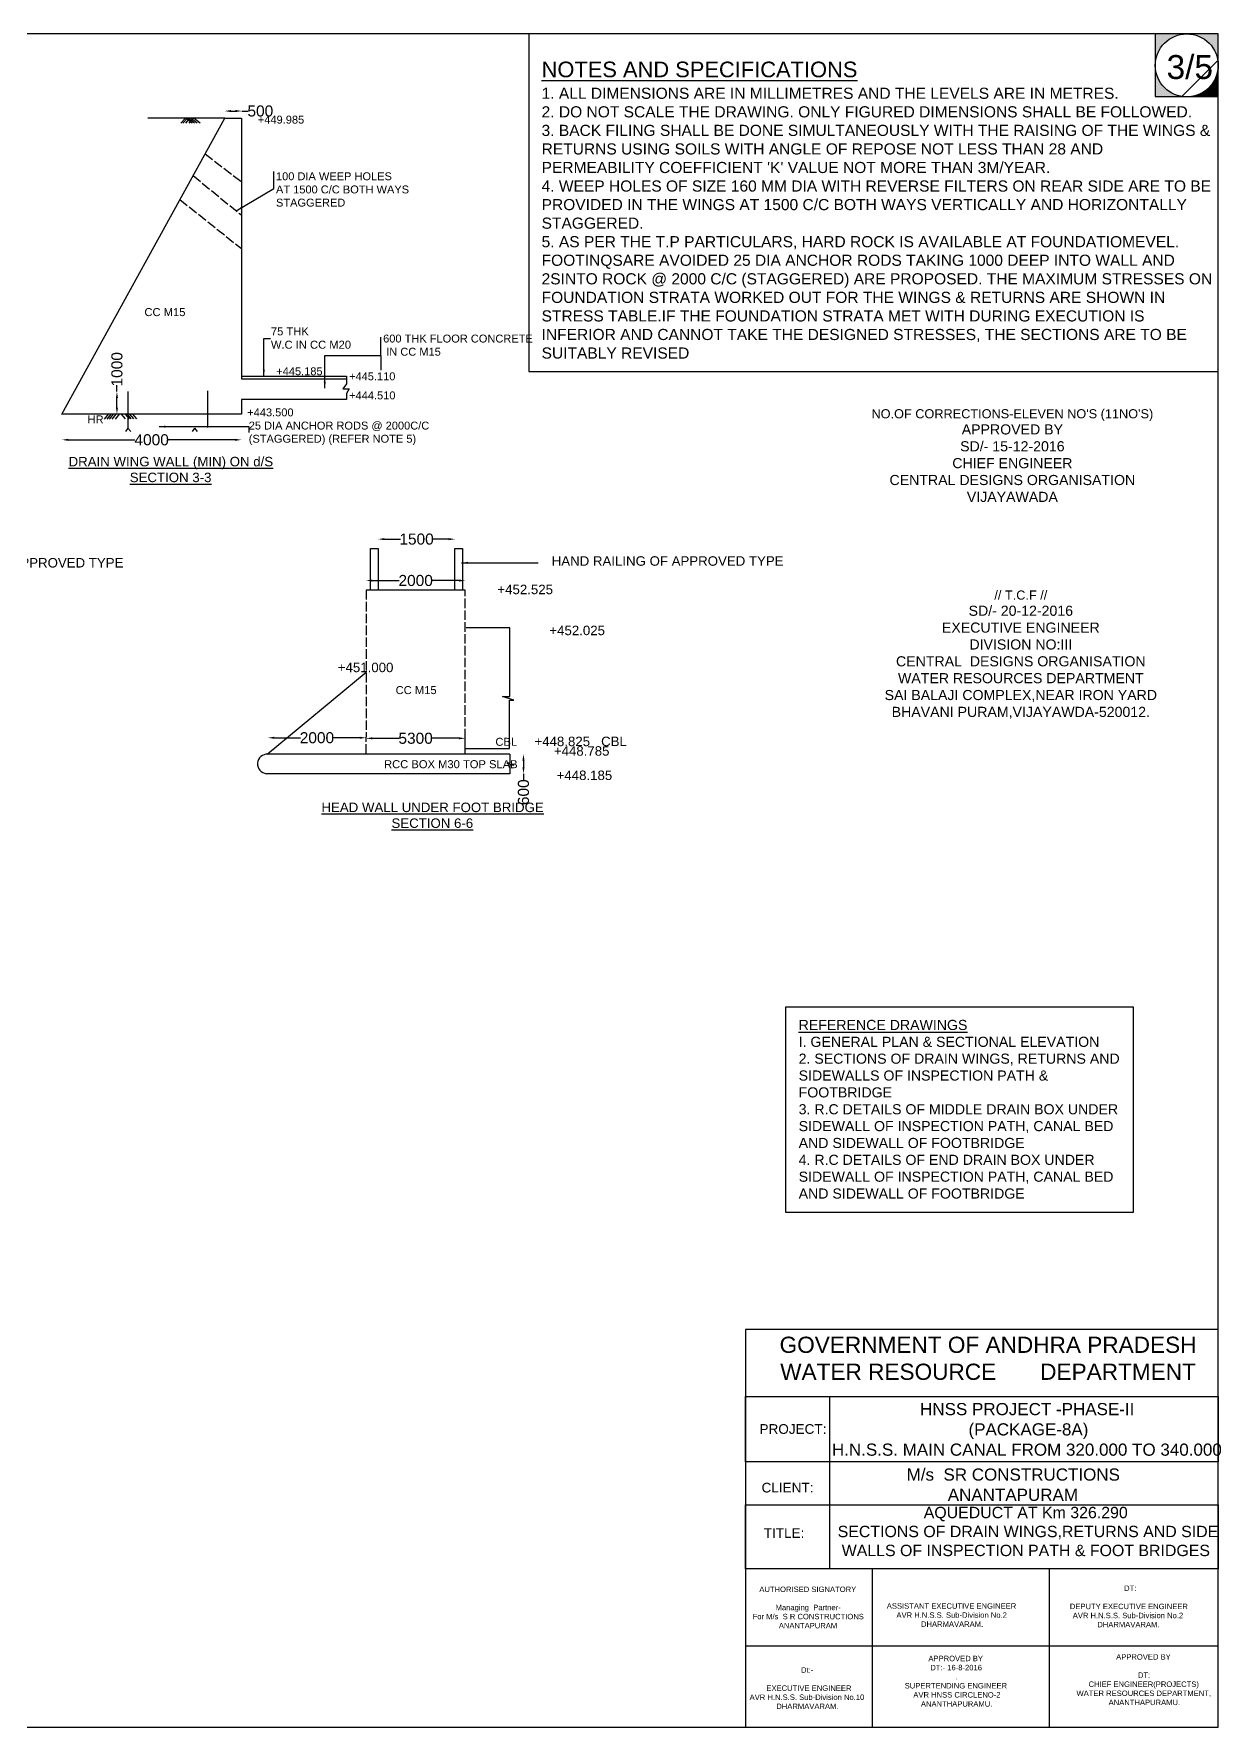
# Model space of a CAD drawing. Header units: millimetres. Extents: x 5124 to 2318029, y 2311 to 45643682.
# Drawn here: x 2280461 to 2318029, y 45590105 to 45643682 of the extents above; entities that cross this region are included whole.
import ezdxf

# ---------------------------------------------------------------- set-up
doc = ezdxf.new("R2010")
doc.units = ezdxf.units.MM
doc.header["$MEASUREMENT"] = 0
doc.linetypes.add('ACAD_ISO02W100', pattern=[15, 12, -3])
for name, color, linetype in [('DIMENSION', 7, 'Continuous'), ('DRAWING', 7, 'Continuous'), ('TEXT', 7, 'Continuous')]:
    doc.layers.add(name, color=color, linetype=linetype)
doc.styles.get("Standard").update_dxf_attribs({"font": 'arial.ttf', "height": 350})
doc.dimstyles.get("Standard").update_dxf_attribs({"dimtxt": 225, "dimasz": 200, "dimexe": 0.18, "dimexo": 0.0625, "dimgap": 0.09, "dimtad": 0, "dimdec": 0, "dimzin": 0, "dimdsep": 46, "dimtxsty": 'Standard', "dimcen": 0.09, "dimse1": 1, "dimse2": 1, "dimadec": 0, "dimazin": 0, "dimtfac": 1, "dimtdec": 0, "dimtofl": 0, "dimtmove": 0, "dimatfit": 3, "dimfxl": 1, "dimtolj": 1, "dimtzin": 0, "dimarcsym": 0})

# ---------------------------------------------------------------- blocks, each defined once
blk = doc.blocks.new('*D84')
at = {"layer": 'Defpoints', "color": 0, "transparency": 16777216}
for p in [(2287041.307137738, 45641239.69002354), (2286498.984294018, 45641017.48580836), (2287041.307137738, 45641017.48580836)]:
    blk.add_point(p, dxfattribs=at)
at = {"layer": 'DIMENSION', "color": 0, "lineweight": -2, "transparency": 16777216}
for p, q in [((2286698.984294018, 45641239.69002354), (2286841.307137738, 45641239.69002354)), ((2287041.307137738, 45641239.69002354), (2287241.307137738, 45641239.69002354))]:
    blk.add_line(p, q, dxfattribs=at)
at = {"layer": 'DIMENSION', "color": 0, "transparency": 16777216}
for points in [[(2286698.984294018, 45641273.02335688), (2286698.984294018, 45641206.35669021), (2286498.984294018, 45641239.69002354)], [(2286841.307137738, 45641273.02335688), (2286841.307137738, 45641206.35669021), (2287041.307137738, 45641239.69002354)]]:
    blk.add_solid(points, dxfattribs=at)
at = {"layer": 'DIMENSION', "color": 0, "transparency": 16777216, "insert": (2287627.447615228, 45641239.69002354), "char_height": 350, "attachment_point": 5}
blk.add_mtext('\\A1;500', dxfattribs=at)
blk = doc.blocks.new('*D85')
at = {"layer": 'Defpoints', "color": 0, "transparency": 16777216}
for p in [(2283089.878627049, 45632362.83422497), (2283438.513122613, 45632362.83422497), (2283438.513122613, 45631652.37135091)]:
    blk.add_point(p, dxfattribs=at)
at = {"layer": 'DRAWING', "color": 0, "lineweight": -2, "transparency": 16777216}
for p, q in [((2283089.878627049, 45632362.83422497), (2283089.878627049, 45632562.83422497)), ((2283089.878627049, 45631852.37135091), (2283089.878627049, 45632162.83422497))]:
    blk.add_line(p, q, dxfattribs=at)
at = {"layer": 'DRAWING', "color": 0, "transparency": 16777216}
for points in [[(2283056.545293716, 45632162.83422497), (2283123.211960383, 45632162.83422497), (2283089.878627049, 45632362.83422497)], [(2283056.545293716, 45631852.37135091), (2283123.211960383, 45631852.37135091), (2283089.878627049, 45631652.37135091)]]:
    blk.add_solid(points, dxfattribs=at)
at = {"layer": 'DRAWING', "color": 0, "transparency": 16777216, "insert": (2283089.878627042, 45633068.46651692), "char_height": 350, "attachment_point": 5, "rotation": 90}
blk.add_mtext('\\A1;1000', dxfattribs=at)
blk = doc.blocks.new('*D86')
at = {"layer": 'Defpoints', "color": 0, "transparency": 16777216}
for p in [(2281349.646741843, 45631652.37135091), (2287026.226525335, 45631652.37135091), (2287026.226525335, 45630836.19173311)]:
    blk.add_point(p, dxfattribs=at)
at = {"layer": 'DRAWING', "color": 0, "lineweight": -2, "transparency": 16777216}
for p, q in [((2281549.646741843, 45630836.19173311), (2283658.78797056, 45630836.19173311)), ((2286826.226525335, 45630836.19173311), (2284717.085296617, 45630836.19173311))]:
    blk.add_line(p, q, dxfattribs=at)
at = {"layer": 'DRAWING', "color": 0, "transparency": 16777216}
for points in [[(2281549.646741843, 45630869.52506644), (2281549.646741843, 45630802.85839977), (2281349.646741843, 45630836.19173311)], [(2286826.226525335, 45630869.52506644), (2286826.226525335, 45630802.85839977), (2287026.226525335, 45630836.19173311)]]:
    blk.add_solid(points, dxfattribs=at)
at = {"layer": 'DRAWING', "color": 0, "transparency": 16777216, "insert": (2284187.936633589, 45630836.19173311), "char_height": 350, "attachment_point": 5}
blk.add_mtext('\\A1;4000', dxfattribs=at)
blk = doc.blocks.new('*D96')
at = {"layer": 'Defpoints', "color": 0, "transparency": 16777216}
for p in [(2295516.895242245, 45620889.38673126), (2295516.895242245, 45620272.74428001), (2295953.97526978, 45620272.74428001)]:
    blk.add_point(p, dxfattribs=at)
at = {"layer": 'DRAWING', "color": 0, "lineweight": -2, "transparency": 16777216}
for p, q in [((2295953.97526978, 45620689.38673126), (2295953.97526978, 45620472.74428001)), ((2295953.97526978, 45620272.74428001), (2295953.97526978, 45620072.74428001))]:
    blk.add_line(p, q, dxfattribs=at)
at = {"layer": 'DRAWING', "color": 0, "transparency": 16777216}
for points in [[(2295920.641936447, 45620689.38673126), (2295987.308603114, 45620689.38673126), (2295953.97526978, 45620889.38673126)], [(2295920.641936447, 45620472.74428001), (2295987.308603114, 45620472.74428001), (2295953.97526978, 45620272.74428001)]]:
    blk.add_solid(points, dxfattribs=at)
at = {"layer": 'DRAWING', "color": 0, "transparency": 16777216, "insert": (2295953.975269773, 45619685.64882299), "char_height": 350, "attachment_point": 5, "rotation": 90}
blk.add_mtext('\\A1;600', dxfattribs=at)
blk = doc.blocks.new('*D97')
at = {"layer": 'Defpoints', "color": 0, "transparency": 16777216}
for p in [(2290970.764051849, 45621391.76160534), (2290970.764051849, 45621391.76160534), (2294109.927409491, 45621388.90035656)]:
    blk.add_point(p, dxfattribs=at)
at = {"layer": 'DRAWING', "color": 0, "lineweight": -2, "transparency": 16777216}
for p, q in [((2291170.764051849, 45621391.76160534), (2292018.24004172, 45621391.76160534)), ((2293909.927409491, 45621391.76160534), (2293062.451419619, 45621391.76160534))]:
    blk.add_line(p, q, dxfattribs=at)
at = {"layer": 'DRAWING', "color": 0, "transparency": 16777216}
for points in [[(2291170.764051849, 45621425.09493868), (2291170.764051849, 45621358.42827201), (2290970.764051849, 45621391.76160534)], [(2293909.927409491, 45621425.09493868), (2293909.927409491, 45621358.42827201), (2294109.927409491, 45621391.76160534)]]:
    blk.add_solid(points, dxfattribs=at)
at = {"layer": 'DRAWING', "color": 0, "transparency": 16777216, "insert": (2292540.34573067, 45621391.76160534), "char_height": 350, "attachment_point": 5}
blk.add_mtext('\\A1;5300', dxfattribs=at)
blk = doc.blocks.new('*D98')
at = {"layer": 'Defpoints', "color": 0, "transparency": 16777216}
for p in [(2290975.043392815, 45626383.83170471), (2290975.043392815, 45626086.75717767), (2294109.927409491, 45626083.89982938)]:
    blk.add_point(p, dxfattribs=at)
at = {"layer": 'DRAWING', "color": 0, "lineweight": -2, "transparency": 16777216}
for p, q in [((2291175.043392815, 45626383.83170471), (2292017.395401153, 45626383.83170471)), ((2293909.927409491, 45626383.83170471), (2293067.575401152, 45626383.83170471))]:
    blk.add_line(p, q, dxfattribs=at)
at = {"layer": 'DRAWING', "color": 0, "transparency": 16777216}
for points in [[(2291175.043392815, 45626417.16503804), (2291175.043392815, 45626350.49837137), (2290975.043392815, 45626383.83170471)], [(2293909.927409491, 45626417.16503804), (2293909.927409491, 45626350.49837137), (2294109.927409491, 45626383.83170471)]]:
    blk.add_solid(points, dxfattribs=at)
at = {"layer": 'DRAWING', "color": 0, "transparency": 16777216, "insert": (2292542.485401153, 45626383.83170471), "char_height": 350, "attachment_point": 5}
blk.add_mtext('\\A1;2000', dxfattribs=at)
blk = doc.blocks.new('*D99')
at = {"layer": 'Defpoints', "color": 0, "transparency": 16777216}
for p in [(2291354.656846973, 45627693.82595114), (2291354.656846973, 45627398.32019824), (2293785.879670136, 45627398.32019824)]:
    blk.add_point(p, dxfattribs=at)
at = {"layer": 'DRAWING', "color": 0, "lineweight": -2, "transparency": 16777216}
for p, q in [((2291554.656846973, 45627693.82595114), (2292064.635966603, 45627693.82595114)), ((2293585.879670136, 45627693.82595114), (2293075.900550505, 45627693.82595114))]:
    blk.add_line(p, q, dxfattribs=at)
at = {"layer": 'DRAWING', "color": 0, "transparency": 16777216}
for points in [[(2291554.656846973, 45627727.15928447), (2291554.656846973, 45627660.4926178), (2291354.656846973, 45627693.82595114)], [(2293585.879670136, 45627727.15928447), (2293585.879670136, 45627660.4926178), (2293785.879670136, 45627693.82595114)]]:
    blk.add_solid(points, dxfattribs=at)
at = {"layer": 'DRAWING', "color": 0, "transparency": 16777216, "insert": (2292570.268258554, 45627693.82595114), "char_height": 350, "attachment_point": 5}
blk.add_mtext('\\A1;1500', dxfattribs=at)
blk = doc.blocks.new('*D100')
at = {"layer": 'Defpoints', "color": 0, "transparency": 16777216}
for p in [(2287865.542771985, 45621408.98400229), (2290970.764051849, 45621391.76160534), (2287865.542771985, 45620889.38673125)]:
    blk.add_point(p, dxfattribs=at)
at = {"layer": 'DRAWING', "color": 0, "lineweight": -2, "transparency": 16777216}
for p, q in [((2288065.542771985, 45621408.98400229), (2288893.063411917, 45621408.98400229)), ((2290770.764051849, 45621408.98400229), (2289943.243411916, 45621408.98400229))]:
    blk.add_line(p, q, dxfattribs=at)
at = {"layer": 'DRAWING', "color": 0, "transparency": 16777216}
for points in [[(2288065.542771985, 45621442.31733563), (2288065.542771985, 45621375.65066896), (2287865.542771985, 45621408.98400229)], [(2290770.764051849, 45621442.31733563), (2290770.764051849, 45621375.65066896), (2290970.764051849, 45621408.98400229)]]:
    blk.add_solid(points, dxfattribs=at)
at = {"layer": 'DRAWING', "color": 0, "transparency": 16777216, "insert": (2289418.153411916, 45621408.98400229), "char_height": 350, "attachment_point": 5}
blk.add_mtext('\\A1;2000', dxfattribs=at)

msp = doc.modelspace()

# ---------------------------------------------------------------- hatches: boundary and pattern name
at = {"layer": 'DIMENSION'}
h = msp.add_hatch(dxfattribs=at)
h.set_pattern_fill('ANSI31', color=256, scale=2.521627227680193, style=0)
h.set_pattern_definition([(44.99999999999999, (-5567522.062072592, -70255938.90461068), (-0.2228824640396623, 0.2228824640396622), [])])
h.paths.add_polyline_path([(2315937.744747549, 45641700.44036221), (2316785.977560041, 45641700.44036221, -0.3690245496719197), (2315944.846167839, 45642684.90990701, -1), (2317938.211674269, 45642684.90990701), (2317938.211674268, 45643681.59266025), (2315937.74474755, 45643681.59266025)])
h.paths.add_polyline_path([(2317938.211674269, 45642684.90990701), (2317938.211674268, 45643681.59266025), (2315937.74474755, 45643681.59266025), (2315937.74474755, 45641700.44036222), (2316785.977560013, 45641700.44036222, -0.3690245496631065), (2315944.846167839, 45642684.90990701, -1)], flags=17)
h.paths.add_polyline_path([(2317938.211674268, 45642684.90990701, -0.3690245496629933), (2317097.080282094, 45641700.44036222), (2317938.211674268, 45641700.44036221)], flags=16)
at = {"layer": 'DRAWING'}
h = msp.add_hatch(dxfattribs=at)
h.set_pattern_fill('ANSI31', color=256, style=0)
h.set_pattern_definition([(45, (0, 0), (-0.08838834764831843, 0.08838834764831845), [])])
h.paths.add_polyline_path([(2317938.211674269, 45642684.90990701), (2317938.211674268, 45643681.59266025), (2315937.74474755, 45643681.59266025), (2315937.74474755, 45641700.44036222), (2316785.977560013, 45641700.44036222, -0.3690245496631065), (2315944.846167839, 45642684.90990701, -1)])

# ---------------------------------------------------------------- linework, layer by layer
at = {"layer": 'DIMENSION'}
msp.add_lwpolyline([(2317938.211674269, 45643681.59266025), (2315937.744747549, 45643681.59266025), (2315937.744747549, 45641700.44036222), (2317938.211674269, 45641700.44036222)], close=True, dxfattribs=at)
msp.add_circle((2316941.528921054, 45642684.90990701), 996.6827532151822, dxfattribs=at)
at = {"layer": 'DRAWING'}
for points in [[(2317938.211674269, 45643681.59266025), (2242893.784401507, 45643681.59266025), (2242893.784401507, 45590104.65743911), (2317938.211674269, 45590104.65743911)], [(2317938.211674269, 45643681.59266025), (2296122.234100495, 45643681.59266025), (2296122.234100495, 45633000.40146349), (2317938.211674269, 45633000.40146349)], [(2291354.656846973, 45626083.89982938), (2291111.205647611, 45626083.89982938), (2291111.205647611, 45627398.32019824), (2291354.656846973, 45627398.32019824)], [(2294029.330869498, 45626083.89982938), (2293785.879670136, 45626083.89982938), (2293785.879670136, 45627398.32019824), (2294029.330869498, 45627398.32019824)], [(2304259.819194195, 45612900.69401331), (2315245.061093174, 45612900.69401331), (2315245.061093174, 45606389.57709598), (2304259.819194195, 45606389.57709598)]]:
    msp.add_lwpolyline(points, close=True, dxfattribs=at)
for points in [[(2286958.827696428, 45631652.37135091), (2281349.646741843, 45631652.37135091), (2286498.984294018, 45641017.48580836), (2287026.226525335, 45641017.48580836), (2287026.226525335, 45632762.51176879), (2290351.883638198, 45632762.51176879)], [(2286498.984294018, 45641017.48580836), (2284063.023339705, 45641017.48580836)], [(2285259.726786226, 45641017.48580836), (2285116.217136935, 45640859.5476637)], [(2285321.000368331, 45641017.48580836), (2285177.49071904, 45640859.5476637)], [(2285401.624186534, 45641017.48580836), (2285258.114537244, 45640859.5476637)], [(2285281.003816862, 45641017.48580836), (2285466.75298187, 45640869.40373383)], [(2285357.204507403, 45641017.48580836), (2285542.95367241, 45640869.40373383)], [(2285504.82165603, 45641017.48580836), (2285361.312006739, 45640859.5476637)], [(2285440.777799231, 45641017.48580836), (2285626.526964239, 45640869.40373383)], [(2285535.644413343, 45641017.48580836), (2285721.393578351, 45640869.40373383)], [(2291438.580597278, 45633507.03559513), (2291438.580597278, 45634088.01122291)], [(2291438.580597278, 45633507.03559513), (2291438.580597278, 45633037.13501802)], [(2287026.226525335, 45632852.1450904), (2290351.883638198, 45632852.14509039), (2290351.883638198, 45632606.24747644), (2290241.225862803, 45632451.2395148), (2290437.359903555, 45632451.2395148), (2290353.659385901, 45632302.74443787), (2290353.659385901, 45632113.33902499), (2287026.226525335, 45632113.3390251), (2287026.226525335, 45631652.37135091), (2286958.827696428, 45631652.37135091)], [(2283438.513122613, 45632362.83422497), (2283438.513122613, 45631206.25123127)], [(2285950.371491117, 45632383.86239566), (2285950.371491117, 45631227.27940196)], [(2282814.872475961, 45631652.37135091), (2282688.685069241, 45631485.92876476)], [(2282897.044759565, 45631652.37135091), (2282770.857352844, 45631485.92876476)], [(2282973.808895003, 45631652.37135091), (2282847.621488282, 45631485.92876476)], [(2283058.797891567, 45631652.37135091), (2282932.610484847, 45631485.92876476)], [(2283160.235869339, 45631652.37135091), (2283034.048462618, 45631485.92876476)], [(2283222.974982551, 45631652.37135091), (2283347.78775035, 45631499.2275662)], [(2283347.78775035, 45631652.37135091), (2283472.600518149, 45631499.2275662)], [(2283409.233739618, 45631652.37135091), (2283534.046507417, 45631499.2275662)], [(2283489.881693162, 45631652.37135091), (2283614.694460961, 45631499.2275662)], [(2283580.13136989, 45631652.37135091), (2283704.944137689, 45631499.2275662)], [(2283438.513122613, 45631206.25123127), (2283364.077351321, 45631095.22730543)], [(2283438.513122613, 45631206.25123127), (2283525.562965991, 45631095.22730543)], [(2285543.365344975, 45631206.25123127), (2285468.929573684, 45631095.22730543)], [(2285543.365344975, 45631206.25123127), (2285630.415188354, 45631095.22730543)], [(2294109.927409491, 45626083.89982938), (2290975.040788432, 45626083.89982938)], [(2294109.927409491, 45621069.98787171), (2295509.52426833, 45621069.98787171), (2295509.52426833, 45622601.54608038), (2295651.556920386, 45622601.54608038), (2295291.869553804, 45622717.73335534), (2295525.742463068, 45622717.73335534), (2295525.742463068, 45624882.91197017), (2294139.851870584, 45624882.91197017)], [(2287847.582029579, 45620889.90893233), (2290972.673470682, 45623486.64328032)], [(2294109.927409491, 45620889.38673126), (2294109.927409491, 45621388.90035656)], [(2295516.895242245, 45620889.38673126), (2287865.542771864, 45620889.38673126)], [(2295516.895242245, 45620889.38673126), (2295516.895242245, 45620604.85691737), (2295426.664620024, 45620604.85691737), (2295643.872997517, 45620540.44572842), (2295526.783916142, 45620540.44572842), (2295526.783916141, 45620272.74428002), (2295516.895242245, 45620272.74428001)], [(2295516.895242245, 45620272.74428001), (2287821.470196432, 45620272.74428001)]]:
    msp.add_lwpolyline(points, dxfattribs=at)
at = {"layer": 'DRAWING', "linetype": 'ACAD_ISO02W100', "ltscale": 25}
for points in [[(2285876.722118164, 45639885.77586696), (2287026.226525335, 45639005.75336072)], [(2285497.700041189, 45639196.44736658), (2287026.226525335, 45637950.31956759)], [(2285081.975492049, 45638440.3679785), (2287026.226525335, 45636889.99878858)], [(2290975.040788432, 45626083.89982938), (2290970.306152933, 45620889.38673126)], [(2294109.927409491, 45621388.90035656), (2294109.927409491, 45626083.89982938)]]:
    msp.add_lwpolyline(points, dxfattribs=at)
at = {"layer": 'DRAWING'}
msp.add_arc((2287847.582029579, 45620580.77421887), 309.1347134590921, 86.66923663589391, 265.1545958714286, dxfattribs=at)
at = {"layer": 'TEXT'}
for points in [[(2317938.211674269, 45602689.43564108), (2302975.571160701, 45602689.43564108), (2302975.571160701, 45590104.65743911), (2317938.211674269, 45590104.65743911)], [(2302975.571160701, 45600569.404048), (2317938.211674269, 45600569.404048), (2317938.211674269, 45598494.82357109), (2302975.571160701, 45598494.82357109)], [(2302975.571160701, 45597140.08201404), (2317938.211674269, 45597140.08201404), (2317938.211674269, 45595115.50561469), (2302975.571160701, 45595115.50561469)]]:
    msp.add_lwpolyline(points, close=True, dxfattribs=at)
for points in [[(2305632.503565613, 45600569.404048), (2305632.503565613, 45595115.50561469)], [(2306989.279993244, 45595115.50561469), (2306989.279993244, 45590104.65743911)], [(2312582.88000211, 45595115.50561469), (2312582.88000211, 45590104.65743911)], [(2302975.571160701, 45592677.46599523), (2317938.211674269, 45592677.46599523)]]:
    msp.add_lwpolyline(points, dxfattribs=at)

# ---------------------------------------------------------------- texts
at = {"layer": 'DRAWING', "insert": (2282143.824456941, 45631608.73546818), "char_height": 253.2648918773321, "width": 509.0624326734375, "attachment_point": 1}
msp.add_mtext('\\pi15.433;HR', dxfattribs=at)
at = {"layer": 'TEXT'}
for s, insert, char_height, width, attachment_point in [("{\\H1.4062x;\\LNOTES AND SPECIFICATIONS  \\P}1. ALL DIMENSIONS ARE IN MILLIMETRES AND THE LEVELS ARE IN METRES. \\P2. DO NOT SCALE THE DRAWING. ONLY FIGURED DIMENSIONS SHALL BE FOLLOWED.\\P3. BACK FILING SHALL BE DONE SIMULTANEOUSLY WITH THE RAISING OF THE WINGS & RETURNS USING SOILS WITH ANGLE OF REPOSE NOT LESS THAN 28 AND PERMEABILITY COEFFICIENT 'K' VALUE NOT MORE THAN 3M/YEAR. \\P4. WEEP HOLES OF SIZE 160 MM DIA WITH REVERSE FILTERS ON REAR SIDE ARE TO BE PROVIDED IN THE WINGS AT 1500 C/C BOTH WAYS VERTICALLY AND HORIZONTALLY STAGGERED. \\P5. AS PER THE T.P PARTICULARS, HARD ROCK IS AVAILABLE AT FOUNDATIOMEVEL. FOOTINQSARE AVOIDED 25 DIA ANCHOR RODS TAKING 1000 DEEP INTO WALL AND 2SINTO ROCK @ 2000 C/C (STAGGERED) ARE PROPOSED. THE MAXIMUM STRESSES ON FOUNDATION STRATA WORKED OUT FOR THE WINGS & RETURNS ARE SHOWN IN STRESS TABLE.IF THE FOUNDATION STRATA MET WITH DURING EXECUTION IS INFERIOR AND CANNOT TAKE THE DESIGNED STRESSES, THE SECTIONS ARE TO BE SUITABLY REVISED ", (2296526.805267048, 45642803.72820406), 352.1814453701368, 21291.81903238659, 1), ('3/5', (2316302.132577356, 45643009.91744228), 756.4881683040578, 1073.609313782695, 1), ('\\pi-0.11426; +449.985', (2287451.97371069, 45641092.27815671), 250, 1549.225784447476, 1), ('100 DIA WEEP HOLES\\PAT 1500 C/C BOTH WAYS\\PSTAGGERED', (2288122.445153012, 45639300.41908638), 250, 5088.682936639491, 1), ('\\pi10.077;CC M15', (2283949.611754326, 45635004.72341779), 253.2648918773321, 1285.960262668227, 1), ('75 THK \\PW.C IN CC M20', (2287961.706705859, 45634395.01427917), 253.2648918773321, 2726.18193865313, 1), ('600 THK FLOOR CONCRETE \\P IN CC M15', (2291513.080300326, 45634165.8338476), 250, 7509.764107581694, 1), ('\\pi-0.11426; +445.185', (2288033.67670363, 45633130.55641104), 250, 1549.225784447476, 1), ('\\pi1.25; +445.110', (2290336.415261166, 45632970.79925743), 250, 1549.225784447476, 1), ('\\pi2981.5; +444.510', (2287358.253060147, 45632367.92862111), 250, 7509.764107581694, 1), ('\\pi2981.5; +443.500', (2284134.293682841, 45631830.24097673), 250, 7509.764107581694, 1), ('25 DIA ANCHOR RODS @ 2000C/C (STAGGERED) (REFER NOTE 5)', (2287260.743244415, 45631412.51964021), 250, 7509.764107581694, 1), ('\\pi1224.8;{\\LDRAIN WING WALL (MIN) ON d/S  \\P\\pi3160.7;SECTION 3-3}', (2280335.207407386, 45630297.81791272), 300, 8868.57787674923, 1), ('\\pi258.09;HAND RAILING OF APPROVED TYPE', (2275701.893878318, 45627096.16589176), 300, 7795.792209426547, 1), ('HAND RAILING OF APPROVED TYPE', (2304182.22183565, 45627152.42579472), 300, 7795.792209426547, 3), (' +452.525', (2296888.280818404, 45626252.38957658), 300, 3670.343272267981, 3), (' +452.025', (2298532.483837803, 45624955.73644766), 300, 3670.343272267981, 3), (' +451.000', (2291837.988560739, 45623784.899498), 300, 3670.343272267981, 3), ('CC M15', (2293204.831723709, 45623044.26703417), 253.2648918773321, 1285.960262668227, 3), ('CBL', (2295753.343710366, 45621408.25376379), 253.2648918773321, 1285.960262668227, 3), (' +448.825   CBL', (2299225.295745967, 45621443.87432366), 300, 3670.343272267981, 3), (' +448.785', (2298674.360656671, 45621142.3528747), 300, 3670.343272267981, 3), ('RCC BOX M30 TOP SLAB', (2295768.502495941, 45620700.35253721), 253.2648918773321, 5070.954726815132, 3), (' +448.185', (2298762.430776794, 45620371.98512185), 300, 3670.343272267981, 3), ('\\pi338.61,t1238.6;{\\LHEAD WALL UNDER FOOT BRIDGE\\P\\pi2553.3,t3453.3;SECTION 6-6}', (2289223.87887631, 45619357.5055957), 300, 7653.559053987141, 1), ('{\\LREFERENCE DRAWINGS  \\P}I. GENERAL PLAN & SECTIONAL ELEVATION \\P2. SECTIONS OF DRAIN WINGS, RETURNS AND SIDEWALLS OF INSPECTION PATH & FOOTBRIDGE \\P3. R.C DETAILS OF MIDDLE DRAIN BOX UNDER SIDEWALL OF INSPECTION PATH, CANAL BED AND SIDEWALL OF FOOTBRIDGE \\P4. R.C DETAILS OF END DRAIN BOX UNDER SIDEWALL OF INSPECTION PATH, CANAL BED AND SIDEWALL OF FOOTBRIDGE ', (2304660.980965264, 45612482.80431678), 320.006545594359, 10511.3849283214, 1), ('\\pi3425.1;HNSS PROJECT -PHASE-II\\P\\pi4807.6; (PACKAGE-8A)\\P\\pi634.56;H.N.S.S. MAIN CANAL FROM 320.000 TO 340.000', (2305078.388995242, 45600360.30431967), 384.7866258237108, 13538.72115407031, 1), ('PROJECT:', (2303422.153508145, 45599690.94056999), 306.5133318460948, 2859.874974541995, 1), ('\\pi1569;M/s  SR CONSTRUCTIONS \\P\\pi2869.2;ANANTAPURAM', (2306509.131941807, 45598289.09911963), 384.7866258237108, 9819.31898447344, 1), ('CLIENT:', (2303487.078174408, 45597835.83345535), 306.5133318460948, 2859.874974541995, 1), ('\\pi3406;AQUEDUCT AT Km 326.290\\P\\pi544.17; SECTIONS OF DRAIN WINGS,RETURNS AND SIDE \\P\\pi811.96;WALLS OF INSPECTION PATH & FOOT BRIDGES', (2305212.052170039, 45597075.59266121), 360, 13244.10270291797, 1), ('TITLE:', (2303557.643171763, 45596399.31134761), 306.5133318460948, 1662.103040366386, 1), ('\\pi2796.7;AUTHORISED SIGNATORY\\P\\pi4328.7;\\P\\pi3310.1;Managing  Partner-\\P\\pi2584.5;For M/s  S R CONSTRUCTIONS\\P\\pi3414.1;ANANTAPURAM', (2300619.325042171, 45594551.99965294), 172.4834246162441, 8657.457126846946, 1), ('\\pi4078.2;  DT:\\P\\pi4328.7;\\P\\pi2429; DEPUTY EXECUTIVE ENGINEER\\P\\pi2587.5;AVR H.N.S.S. Sub-Division No.2\\P\\pi3364.5;DHARMAVARAM.', (2310745.988160317, 45594585.83866788), 172.4834246162441, 8657.457126846946, 1), ('\\pi4328.7;\\P\\P\\pi2281.7;ASSISTANT EXECUTIVE ENGINEER\\P\\pi2587.5;AVR H.N.S.S. Sub-Division No.2\\P\\pi3364.5;DHARMAVARAM.', (2305167.683440216, 45594599.29912423), 172.4834246162441, 8657.457126846946, 1), ('\\pi3466;APPROVED BY\\P\\pi3526.6;DT:- 16-8-2016\\P\\pi4316.7;.  \\P\\pi2715.7;SUPERTENDING ENGINEER                \\P\\pi2922.5; AVR HNSS CIRCLENO-2\\P\\pi0;^I^I^I^I       ANANTHAPURAMU.', (2305300.360909263, 45592363.43170443), 172.4834246162441, 8657.457126846946, 1), ('\\pi3466;APPROVED BY\\P\\pi4328.7;\\P\\pi4154.5;DT:   \\P\\pi2592;CHIEF ENGINEER(PROJECTS)                \\P\\pi2212.3;WATER RESOURCES DEPARTMENT,\\P\\pi0;^I^I^I^I       ANANTHAPURAMU.', (2311240.409470298, 45592412.12671213), 172.4834246162441, 8657.457126846946, 1), ('\\pi4147.7;Dt:- \\P\\pi4328.7;\\P\\pi2917.7;  EXECUTIVE ENGINEER\\P\\pi2519.9;AVR H.N.S.S. Sub-Division No.10\\P\\pi3364.5;DHARMAVARAM.', (2300588.796209774, 45591999.79480037), 172.4834246162441, 8657.457126846946, 1)]:
    msp.add_mtext(s, dxfattribs=dict(at, insert=insert, char_height=char_height, width=width, attachment_point=attachment_point))
at = {"layer": 'TEXT', "color": 7, "attachment_point": 5}
for s, insert, char_height, width in [("{\\H0.52262x;NO.OF CORRECTIONS-ELEVEN NO'S (11NO'S)}\\P{\\H0.58069x;APPROVED BY \\PSD/- 15-12-2016\\PCHIEF ENGINEER\\PCENTRAL DESIGNS ORGANISATION\\PVIJAYAWADA}", (2311422.727684299, 45630336.46948072), 551.0798284701975, 10240.59575762335), ('{\\H0.52262x;// T.C.F //\\H1.1111x; \\PSD/- 20-12-2016\\PEXECUTIVE ENGINEER\\PDIVISION NO:III\\PCENTRAL  DESIGNS ORGANISATION\\PWATER RESOURCES DEPARTMENT \\PSAI BALAJI COMPLEX,NEAR IRON YARD\\PBHAVANI PURAM,VIJAYAWDA-520012.}', (2311690.6864284, 45624038.96913551), 551.0798284701975, 18859.34008052289), ('GOVERNMENT OF ANDHRA PRADESH\\PWATER RESOURCE       DEPARTMENT', (2310653.125969443, 45601772.56338549), 511.9688260563324, 14600.71920376445)]:
    msp.add_mtext(s, dxfattribs=dict(at, insert=insert, char_height=char_height, width=width))

# ---------------------------------------------------------------- dimensions: what is measured, and where the dimension line sits
at = {"layer": 'DIMENSION'}
dim = msp.add_linear_dim(base=(2287041.307137738, 45641239.69002354), p1=(2286498.984294018, 45641017.48580836), p2=(2287041.307137738, 45641017.48580836), text='500', dimstyle='Standard', dxfattribs=at)
dim.commit()
dim.dimension.update_dxf_attribs({"geometry": '*D84', "text_midpoint": (2287627.447615228, 45641239.69002354)})
at = {"layer": 'DRAWING'}
for base, p1, p2, angle, text, picture, middle in [((2283089.878627049, 45632362.83422497), (2283438.513122613, 45631652.37135091), (2283438.513122613, 45632362.83422497), 90, '1000', '*D85', (2283089.878627042, 45633068.46651692)), ((2291354.656846973, 45627693.82595114), (2293785.879670136, 45627398.32019824), (2291354.656846973, 45627398.32019824), 180, '1500', '*D99', (2292570.268258554, 45627693.82595114)), ((2290975.043392815, 45626383.83170471), (2294109.927409491, 45626083.89982938), (2290975.043392815, 45626086.75717767), 180, '2000', '*D98', (2292542.485401153, 45626383.83170471)), ((2290970.764051849, 45621391.76160534), (2294109.927409491, 45621388.90035656), (2290970.764051849, 45621391.76160534), 180, '5300', '*D97', (2292540.34573067, 45621391.76160534)), ((2295953.97526978, 45620272.74428001), (2295516.895242245, 45620889.38673126), (2295516.895242245, 45620272.74428001), 90, '600', '*D96', (2295953.975269773, 45619685.64882299))]:
    dim = msp.add_linear_dim(base=base, p1=p1, p2=p2, angle=angle, text=text, dimstyle='Standard', override={"dimfxl": 2000}, dxfattribs=at)
    dim.commit()
    dim.dimension.update_dxf_attribs({"geometry": picture, "text_midpoint": middle})
for base, p1, p2, text, picture, middle in [((2287026.226525335, 45630836.19173311), (2281349.646741843, 45631652.37135091), (2287026.226525335, 45631652.37135091), '4000', '*D86', (2284187.936633589, 45630836.19173311)), ((2287865.542771985, 45621408.98400229), (2290970.764051849, 45621391.76160534), (2287865.542771985, 45620889.38673125), '2000', '*D100', (2289418.153411916, 45621408.98400229))]:
    dim = msp.add_linear_dim(base=base, p1=p1, p2=p2, text=text, dimstyle='Standard', override={"dimfxl": 2000}, dxfattribs=at)
    dim.commit()
    dim.dimension.update_dxf_attribs({"geometry": picture, "text_midpoint": middle})

# ---------------------------------------------------------------- leaders
for points in [[(2286867.32239498, 45638079.86580461), (2288051.771172886, 45638791.38477704), (2288051.771172886, 45639329.224124)], [(2287738.256960632, 45632852.1450904), (2287738.256960631, 45634039.41653162), (2287943.872303069, 45634038.76351079)], [(2289666.417414045, 45632472.70032479), (2289666.417414045, 45633507.03559513), (2291438.580597278, 45633507.03559513)], [(2284420.942613655, 45631253.4737955), (2287260.743244415, 45631253.4737955), (2287260.743244415, 45631064.97974963)], [(2293997.054802353, 45626944.68235195), (2296413.640849056, 45626944.68235195)]]:
    msp.add_leader(points, dimstyle='Standard', override={"dimgap": 0.09, "dimtad": 0, "dimfxl": 2000}, dxfattribs=at)

doc.saveas('drawing.dxf')
